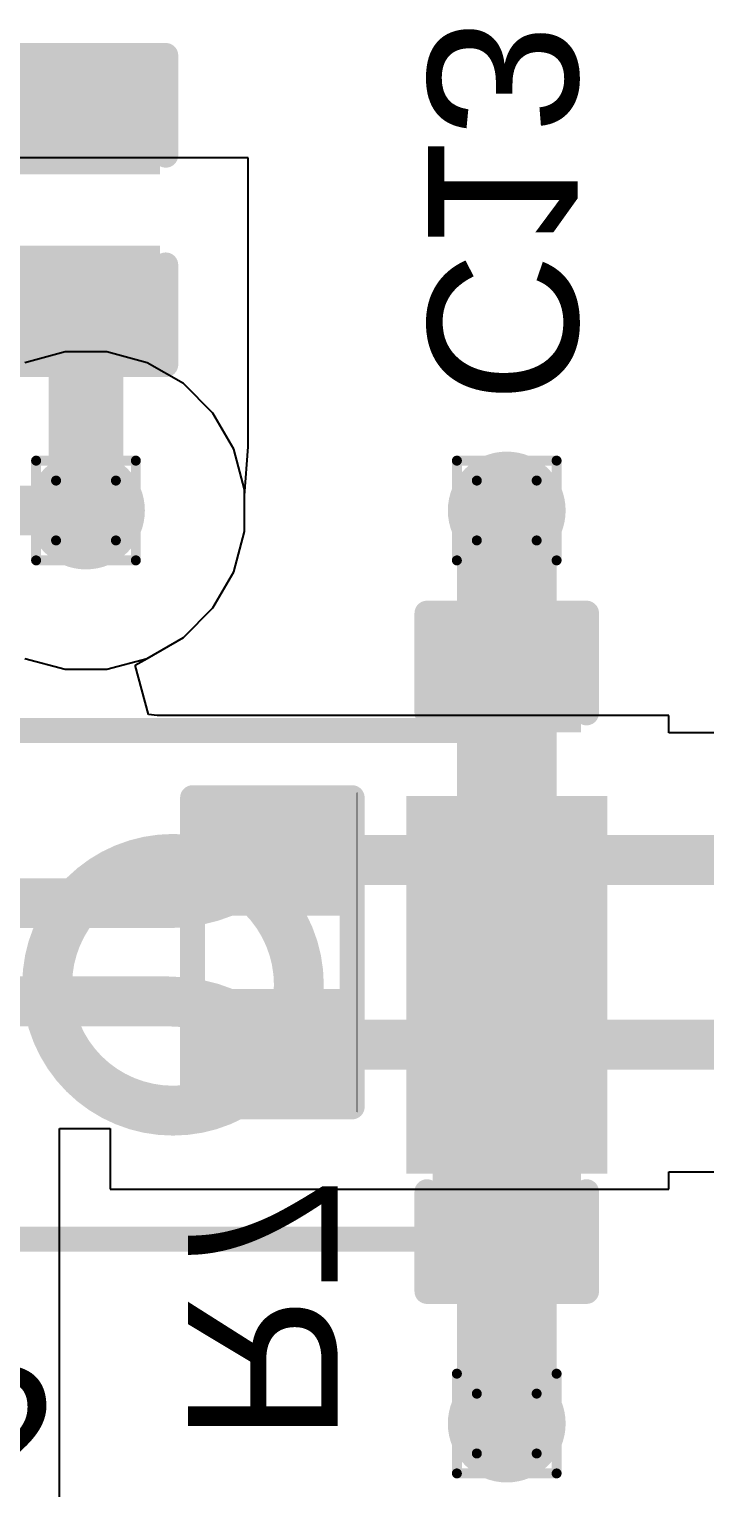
# Model space of a CAD drawing. Header units: inches. Extents: x 0 to 386, y 0 to 148.
# Drawn here: x 125.7 to 129.14, y 57.53 to 64.96 of the extents above; entities that cross this region are included whole.
import ezdxf

# ---------------------------------------------------------------- set-up
doc = ezdxf.new("R2010")
doc.units = ezdxf.units.IN
for name, color, linetype in [('Bottom Layer', 5, 'Continuous'), ('Bottom Overlay', 54, 'Continuous'), ('Bottom Paste', 16, 'Continuous'), ('Bottom Solder', 6, 'Continuous'), ('Drill Drawing', 1, 'Continuous'), ('Top Layer', 1, 'Continuous'), ('Top Overlay', 2, 'Continuous'), ('Top Paste', 8, 'Continuous'), ('Top Solder', 216, 'Continuous'), ('Via Holes', 16, 'Continuous')]:
    doc.layers.add(name, color=color, linetype=linetype)
doc.styles.add('Arial', font='', dxfattribs={"height": 0.2})
doc.styles.get('Arial').set_extended_font_data('Arial')

# ---------------------------------------------------------------- blocks, each defined once
blk = doc.blocks.new('B3U_1000P_41')
at = {"layer": 'Top Layer'}
for points in [[(-2.11, 0.86), (-1.29, 0.86), (-1.29, -0.86), (-2.11, -0.86)], [(1.29, 0.86), (2.11, 0.86), (2.11, -0.86), (1.29, -0.86)]]:
    blk.add_hatch(color=1, dxfattribs=at).paths.add_polyline_path(points)
at = {"layer": 'Top Paste'}
for points in [[(-2.11, 0.86), (-1.29, 0.86), (-1.29, -0.86), (-2.11, -0.86)], [(1.29, 0.86), (2.11, 0.86), (2.11, -0.86), (1.29, -0.86)]]:
    blk.add_hatch(color=8, dxfattribs=at).paths.add_polyline_path(points)
at = {"layer": 'Top Solder'}
for points in [[(-2.2116, 0.9616), (-1.1884, 0.9616), (-1.1884, -0.9616), (-2.2116, -0.9616)], [(1.1884, 0.9616), (2.2116, 0.9616), (2.2116, -0.9616), (1.1884, -0.9616)]]:
    blk.add_hatch(color=216, dxfattribs=at).paths.add_polyline_path(points)
at = {"layer": 'Top Overlay'}
for points in [[(-1.5748, 1.016, 0.127, 0.127, 0), (-1.5748, 1.2954, 0.127, 0.127, 0)], [(-1.5748, 1.2954, 0.127, 0.127, 0), (1.5748, 1.2954, 0.127, 0.127, 0)], [(1.5748, 1.016, 0.127, 0.127, 0), (1.5748, 1.2954, 0.127, 0.127, 0)], [(-1.5748, -1.2954, 0.127, 0.127, 0), (-1.5748, -1.016, 0.127, 0.127, 0)], [(1.5748, -1.016, 0.127, 0.127, 0), (1.5748, -1.2954, 0.127, 0.127, 0)], [(-1.5748, -1.2954, 0.127, 0.127, 0), (1.5748, -1.2954, 0.127, 0.127, 0)]]:
    blk.add_lwpolyline(points, format="xyseb", dxfattribs=at)
for points in [[(-1.6065, 1.2954, 0.0635, 0.0635, 1), (-1.5431, 1.2954, 0.0635, 0.0635, 1)], [(-1.6065, 1.2954, 0.0635, 0.0635, 1), (-1.5431, 1.2954, 0.0635, 0.0635, 1)], [(1.5431, 1.2954, 0.0635, 0.0635, 1), (1.6066, 1.2954, 0.0635, 0.0635, 1)], [(1.5431, 1.2954, 0.0635, 0.0635, 1), (1.6066, 1.2954, 0.0635, 0.0635, 1)], [(-1.6065, 1.016, 0.0635, 0.0635, 1), (-1.5431, 1.016, 0.0635, 0.0635, 1)], [(1.5431, 1.016, 0.0635, 0.0635, 1), (1.6066, 1.016, 0.0635, 0.0635, 1)], [(0.6411, 0, 0.254, 0.254, 1), (-0.6411, 0, 0.254, 0.254, 1)], [(-0.7046, 0, 0.127, 0.127, 1), (-0.5776, 0, 0.127, 0.127, 1)], [(0.5776, 0, 0.127, 0.127, 1), (0.7046, 0, 0.127, 0.127, 1)], [(-1.6065, -1.016, 0.0635, 0.0635, 1), (-1.5431, -1.016, 0.0635, 0.0635, 1)], [(1.5431, -1.016, 0.0635, 0.0635, 1), (1.6066, -1.016, 0.0635, 0.0635, 1)], [(-1.6065, -1.2954, 0.0635, 0.0635, 1), (-1.5431, -1.2954, 0.0635, 0.0635, 1)], [(-1.6065, -1.2954, 0.0635, 0.0635, 1), (-1.5431, -1.2954, 0.0635, 0.0635, 1)], [(1.5431, -1.2954, 0.0635, 0.0635, 1), (1.6066, -1.2954, 0.0635, 0.0635, 1)], [(1.5431, -1.2954, 0.0635, 0.0635, 1), (1.6066, -1.2954, 0.0635, 0.0635, 1)]]:
    blk.add_lwpolyline(points, format="xyseb", close=True, dxfattribs=at)
blk = doc.blocks.new('R___0402_B_66')
at = {"layer": 'Bottom Layer'}
for points in [[(-0.2413, 0.3175), (-0.2413, -0.3175), (-0.6985, -0.3175), (-0.6985, 0.3175)], [(0.6985, 0.3175), (0.6985, -0.3175), (0.2413, -0.3175), (0.2413, 0.3175)]]:
    blk.add_hatch(color=5, dxfattribs=at).paths.add_polyline_path(points)
at = {"layer": 'Bottom Paste'}
for points in [[(-0.2413, 0.3175), (-0.2413, -0.3175), (-0.6985, -0.3175), (-0.6985, 0.3175)], [(0.6985, 0.3175), (0.6985, -0.3175), (0.2413, -0.3175), (0.2413, 0.3175)]]:
    blk.add_hatch(color=16, dxfattribs=at).paths.add_polyline_path(points)
at = {"layer": 'Bottom Solder'}
for points in [[(-0.1863, 0.3725), (-0.1863, -0.3725), (-0.7535, -0.3725), (-0.7535, 0.3725)], [(0.7535, 0.3725), (0.7535, -0.3725), (0.1863, -0.3725), (0.1863, 0.3725)]]:
    blk.add_hatch(color=6, dxfattribs=at).paths.add_polyline_path(points)
at = {"layer": 'Bottom Overlay'}
for points in [[(0.7874, 0.4064, 0.127, 0.127, 0), (-0.7874, 0.4064, 0.127, 0.127, 0)], [(-0.7874, -0.4064, 0.127, 0.127, 0), (-0.7874, 0.4064, 0.127, 0.127, 0)], [(0.7874, -0.4064, 0.127, 0.127, 0), (0.7874, 0.4064, 0.127, 0.127, 0)], [(0.8128, 0.4318, 0.00323, 0.00323, 0), (-0.8128, 0.4318, 0.00323, 0.00323, 0)], [(0.7874, -0.4064, 0.127, 0.127, 0), (-0.7874, -0.4064, 0.127, 0.127, 0)]]:
    blk.add_lwpolyline(points, format="xyseb", dxfattribs=at)
for points in [[(-0.8191, 0.4064, 0.0635, 0.0635, 1), (-0.7556, 0.4064, 0.0635, 0.0635, 1)], [(-0.8191, 0.4064, 0.0635, 0.0635, 1), (-0.7556, 0.4064, 0.0635, 0.0635, 1)], [(0.7556, 0.4064, 0.0635, 0.0635, 1), (0.8191, 0.4064, 0.0635, 0.0635, 1)], [(0.7556, 0.4064, 0.0635, 0.0635, 1), (0.8191, 0.4064, 0.0635, 0.0635, 1)], [(-0.8136, 0.4318, 0.00161, 0.00161, 1), (-0.812, 0.4318, 0.00161, 0.00161, 1)], [(0.812, 0.4318, 0.00161, 0.00161, 1), (0.8136, 0.4318, 0.00161, 0.00161, 1)], [(-0.8191, -0.4064, 0.0635, 0.0635, 1), (-0.7556, -0.4064, 0.0635, 0.0635, 1)], [(-0.8191, -0.4064, 0.0635, 0.0635, 1), (-0.7556, -0.4064, 0.0635, 0.0635, 1)], [(0.7556, -0.4064, 0.0635, 0.0635, 1), (0.8191, -0.4064, 0.0635, 0.0635, 1)], [(0.7556, -0.4064, 0.0635, 0.0635, 1), (0.8191, -0.4064, 0.0635, 0.0635, 1)]]:
    blk.add_lwpolyline(points, format="xyseb", close=True, dxfattribs=at)
blk = doc.blocks.new('C___0402_B_111')
at = {"layer": 'Bottom Layer'}
for points in [[(-0.2413, 0.3175), (-0.2413, -0.3175), (-0.6985, -0.3175), (-0.6985, 0.3175)], [(0.6985, 0.3175), (0.6985, -0.3175), (0.2413, -0.3175), (0.2413, 0.3175)]]:
    blk.add_hatch(color=5, dxfattribs=at).paths.add_polyline_path(points)
at = {"layer": 'Bottom Paste'}
for points in [[(-0.2413, 0.3175), (-0.2413, -0.3175), (-0.6985, -0.3175), (-0.6985, 0.3175)], [(0.6985, 0.3175), (0.6985, -0.3175), (0.2413, -0.3175), (0.2413, 0.3175)]]:
    blk.add_hatch(color=16, dxfattribs=at).paths.add_polyline_path(points)
at = {"layer": 'Bottom Solder'}
for points in [[(-0.1813, 0.3775), (-0.1813, -0.3775), (-0.7585, -0.3775), (-0.7585, 0.3775)], [(0.7585, 0.3775), (0.7585, -0.3775), (0.1813, -0.3775), (0.1813, 0.3775)]]:
    blk.add_hatch(color=6, dxfattribs=at).paths.add_polyline_path(points)
at = {"layer": 'Bottom Overlay'}
for points in [[(-0.7874, 0.4064, 0.127, 0.127, 0), (-0.7874, -0.4064, 0.127, 0.127, 0)], [(-0.7874, 0.4064, 0.127, 0.127, 0), (-0.2794, 0.4064, 0.127, 0.127, 0)], [(0.2794, 0.4064, 0.127, 0.127, 0), (0.7874, 0.4064, 0.127, 0.127, 0)], [(0.7874, 0.4064, 0.127, 0.127, 0), (0.7874, -0.4064, 0.127, 0.127, 0)], [(-0.7874, -0.4064, 0.127, 0.127, 0), (-0.2794, -0.4064, 0.127, 0.127, 0)], [(0.2794, -0.4064, 0.127, 0.127, 0), (0.7874, -0.4064, 0.127, 0.127, 0)]]:
    blk.add_lwpolyline(points, format="xyseb", dxfattribs=at)
for points in [[(-0.8191, 0.4064, 0.0635, 0.0635, 1), (-0.7556, 0.4064, 0.0635, 0.0635, 1)], [(-0.8191, 0.4064, 0.0635, 0.0635, 1), (-0.7556, 0.4064, 0.0635, 0.0635, 1)], [(-0.3111, 0.4064, 0.0635, 0.0635, 1), (-0.2477, 0.4064, 0.0635, 0.0635, 1)], [(0.2477, 0.4064, 0.0635, 0.0635, 1), (0.3111, 0.4064, 0.0635, 0.0635, 1)], [(0.7556, 0.4064, 0.0635, 0.0635, 1), (0.8191, 0.4064, 0.0635, 0.0635, 1)], [(0.7556, 0.4064, 0.0635, 0.0635, 1), (0.8191, 0.4064, 0.0635, 0.0635, 1)], [(-0.8191, -0.4064, 0.0635, 0.0635, 1), (-0.7556, -0.4064, 0.0635, 0.0635, 1)], [(-0.8191, -0.4064, 0.0635, 0.0635, 1), (-0.7556, -0.4064, 0.0635, 0.0635, 1)], [(-0.3111, -0.4064, 0.0635, 0.0635, 1), (-0.2477, -0.4064, 0.0635, 0.0635, 1)], [(0.2477, -0.4064, 0.0635, 0.0635, 1), (0.3111, -0.4064, 0.0635, 0.0635, 1)], [(0.7556, -0.4064, 0.0635, 0.0635, 1), (0.8191, -0.4064, 0.0635, 0.0635, 1)], [(0.7556, -0.4064, 0.0635, 0.0635, 1), (0.8191, -0.4064, 0.0635, 0.0635, 1)]]:
    blk.add_lwpolyline(points, format="xyseb", close=True, dxfattribs=at)
blk = doc.blocks.new('C___0402_B_113')
at = {"layer": 'Bottom Layer'}
for points in [[(-0.2413, 0.3175), (-0.2413, -0.3175), (-0.6985, -0.3175), (-0.6985, 0.3175)], [(0.6985, 0.3175), (0.6985, -0.3175), (0.2413, -0.3175), (0.2413, 0.3175)]]:
    blk.add_hatch(color=5, dxfattribs=at).paths.add_polyline_path(points)
at = {"layer": 'Bottom Paste'}
for points in [[(-0.2413, 0.3175), (-0.2413, -0.3175), (-0.6985, -0.3175), (-0.6985, 0.3175)], [(0.6985, 0.3175), (0.6985, -0.3175), (0.2413, -0.3175), (0.2413, 0.3175)]]:
    blk.add_hatch(color=16, dxfattribs=at).paths.add_polyline_path(points)
at = {"layer": 'Bottom Solder'}
for points in [[(-0.1813, 0.3775), (-0.1813, -0.3775), (-0.7585, -0.3775), (-0.7585, 0.3775)], [(0.7585, 0.3775), (0.7585, -0.3775), (0.1813, -0.3775), (0.1813, 0.3775)]]:
    blk.add_hatch(color=6, dxfattribs=at).paths.add_polyline_path(points)
at = {"layer": 'Bottom Overlay'}
for points in [[(-0.7874, -0.4064, 0.127, 0.127, 0), (-0.7874, 0.4064, 0.127, 0.127, 0)], [(-0.2794, 0.4064, 0.127, 0.127, 0), (-0.7874, 0.4064, 0.127, 0.127, 0)], [(0.7874, 0.4064, 0.127, 0.127, 0), (0.2794, 0.4064, 0.127, 0.127, 0)], [(0.7874, -0.4064, 0.127, 0.127, 0), (0.7874, 0.4064, 0.127, 0.127, 0)], [(-0.2794, -0.4064, 0.127, 0.127, 0), (-0.7874, -0.4064, 0.127, 0.127, 0)], [(0.7874, -0.4064, 0.127, 0.127, 0), (0.2794, -0.4064, 0.127, 0.127, 0)]]:
    blk.add_lwpolyline(points, format="xyseb", dxfattribs=at)
for points in [[(-0.8191, 0.4064, 0.0635, 0.0635, 1), (-0.7556, 0.4064, 0.0635, 0.0635, 1)], [(-0.8191, 0.4064, 0.0635, 0.0635, 1), (-0.7556, 0.4064, 0.0635, 0.0635, 1)], [(-0.3111, 0.4064, 0.0635, 0.0635, 1), (-0.2477, 0.4064, 0.0635, 0.0635, 1)], [(0.2477, 0.4064, 0.0635, 0.0635, 1), (0.3111, 0.4064, 0.0635, 0.0635, 1)], [(0.7556, 0.4064, 0.0635, 0.0635, 1), (0.8191, 0.4064, 0.0635, 0.0635, 1)], [(0.7556, 0.4064, 0.0635, 0.0635, 1), (0.8191, 0.4064, 0.0635, 0.0635, 1)], [(-0.8191, -0.4064, 0.0635, 0.0635, 1), (-0.7556, -0.4064, 0.0635, 0.0635, 1)], [(-0.8191, -0.4064, 0.0635, 0.0635, 1), (-0.7556, -0.4064, 0.0635, 0.0635, 1)], [(-0.3111, -0.4064, 0.0635, 0.0635, 1), (-0.2477, -0.4064, 0.0635, 0.0635, 1)], [(0.2477, -0.4064, 0.0635, 0.0635, 1), (0.3111, -0.4064, 0.0635, 0.0635, 1)], [(0.7556, -0.4064, 0.0635, 0.0635, 1), (0.8191, -0.4064, 0.0635, 0.0635, 1)], [(0.7556, -0.4064, 0.0635, 0.0635, 1), (0.8191, -0.4064, 0.0635, 0.0635, 1)]]:
    blk.add_lwpolyline(points, format="xyseb", close=True, dxfattribs=at)
blk = doc.blocks.new('____0402_114')
at = {"layer": 'Top Layer'}
for points in [[(-0.6985, -0.3175), (-0.6985, 0.3175), (-0.2413, 0.3175), (-0.2413, -0.3175)], [(0.2413, -0.3175), (0.2413, 0.3175), (0.6985, 0.3175), (0.6985, -0.3175)]]:
    blk.add_hatch(color=1, dxfattribs=at).paths.add_polyline_path(points)
at = {"layer": 'Top Paste'}
for points in [[(-0.6985, -0.3175), (-0.6985, 0.3175), (-0.2413, 0.3175), (-0.2413, -0.3175)], [(0.2413, -0.3175), (0.2413, 0.3175), (0.6985, 0.3175), (0.6985, -0.3175)]]:
    blk.add_hatch(color=8, dxfattribs=at).paths.add_polyline_path(points)
at = {"layer": 'Top Solder'}
for points in [[(-0.7585, -0.3775), (-0.7585, 0.3775), (-0.1813, 0.3775), (-0.1813, -0.3775)], [(0.1813, -0.3775), (0.1813, 0.3775), (0.7585, 0.3775), (0.7585, -0.3775)]]:
    blk.add_hatch(color=216, dxfattribs=at).paths.add_polyline_path(points)
at = {"layer": 'Top Overlay'}
for points in [[(-0.7874, 0.4064, 0.127, 0.127, 0), (-0.2794, 0.4064, 0.127, 0.127, 0)], [(-0.7874, 0.4064, 0.127, 0.127, 0), (-0.7874, -0.4064, 0.127, 0.127, 0)], [(0.2794, 0.4064, 0.127, 0.127, 0), (0.7874, 0.4064, 0.127, 0.127, 0)], [(0.7874, 0.4064, 0.127, 0.127, 0), (0.7874, -0.4064, 0.127, 0.127, 0)], [(-0.7874, -0.4064, 0.127, 0.127, 0), (-0.2794, -0.4064, 0.127, 0.127, 0)], [(0.7874, -0.4064, 0.127, 0.127, 0), (0.2794, -0.4064, 0.127, 0.127, 0)]]:
    blk.add_lwpolyline(points, format="xyseb", dxfattribs=at)
for points in [[(-0.8191, 0.4064, 0.0635, 0.0635, 1), (-0.7556, 0.4064, 0.0635, 0.0635, 1)], [(-0.8191, 0.4064, 0.0635, 0.0635, 1), (-0.7556, 0.4064, 0.0635, 0.0635, 1)], [(-0.3111, 0.4064, 0.0635, 0.0635, 1), (-0.2477, 0.4064, 0.0635, 0.0635, 1)], [(0.2477, 0.4064, 0.0635, 0.0635, 1), (0.3112, 0.4064, 0.0635, 0.0635, 1)], [(0.7556, 0.4064, 0.0635, 0.0635, 1), (0.8191, 0.4064, 0.0635, 0.0635, 1)], [(0.7556, 0.4064, 0.0635, 0.0635, 1), (0.8191, 0.4064, 0.0635, 0.0635, 1)], [(-0.8191, -0.4064, 0.0635, 0.0635, 1), (-0.7556, -0.4064, 0.0635, 0.0635, 1)], [(-0.8191, -0.4064, 0.0635, 0.0635, 1), (-0.7556, -0.4064, 0.0635, 0.0635, 1)], [(-0.3111, -0.4064, 0.0635, 0.0635, 1), (-0.2477, -0.4064, 0.0635, 0.0635, 1)], [(0.2477, -0.4064, 0.0635, 0.0635, 1), (0.3112, -0.4064, 0.0635, 0.0635, 1)], [(0.7556, -0.4064, 0.0635, 0.0635, 1), (0.8191, -0.4064, 0.0635, 0.0635, 1)], [(0.7556, -0.4064, 0.0635, 0.0635, 1), (0.8191, -0.4064, 0.0635, 0.0635, 1)]]:
    blk.add_lwpolyline(points, format="xyseb", close=True, dxfattribs=at)

msp = doc.modelspace()

# ---------------------------------------------------------------- hatches: boundary and pattern name
at = {"layer": 'Bottom Layer'}
h = msp.add_hatch(color=5, dxfattribs=at)
edge = h.paths.add_edge_path()
edge.add_arc((125.9923, 62.512), 0.3, 0, 360)
h = msp.add_hatch(color=5, dxfattribs=at)
edge = h.paths.add_edge_path()
edge.add_arc((128.1356, 62.512), 0.3, 0, 360)
h = msp.add_hatch(color=5, dxfattribs=at)
edge = h.paths.add_edge_path()
edge.add_arc((128.1356, 57.862), 0.3, 0, 360)
at = {"layer": 'Top Layer'}
h = msp.add_hatch(color=1, dxfattribs=at)
edge = h.paths.add_edge_path()
edge.add_arc((125.9923, 62.512), 0.3, 0, 360)
h = msp.add_hatch(color=1, dxfattribs=at)
edge = h.paths.add_edge_path()
edge.add_arc((128.1356, 62.512), 0.3, 0, 360)
h = msp.add_hatch(color=1, dxfattribs=at)
edge = h.paths.add_edge_path()
edge.add_arc((128.1356, 57.862), 0.3, 0, 360)
at = {"layer": 'Via Holes'}
h = msp.add_hatch(color=7, dxfattribs=at)
edge = h.paths.add_edge_path()
edge.add_arc((125.9923, 62.512), 0.15, 0, 360)
h = msp.add_hatch(color=7, dxfattribs=at)
edge = h.paths.add_edge_path()
edge.add_arc((128.1356, 62.512), 0.15, 0, 360)
h = msp.add_hatch(color=7, dxfattribs=at)
edge = h.paths.add_edge_path()
edge.add_arc((128.1356, 57.862), 0.15, 0, 360)

# ---------------------------------------------------------------- linework, layer by layer
at = {"layer": 'Bottom Layer'}
for p, q in [((125.886, 63.32), (125.6805, 63.2649)), ((126.0987, 63.32), (125.886, 63.32)), ((126.3042, 63.2649), (126.0987, 63.32)), ((126.4885, 63.1586), (126.3042, 63.2649)), ((126.6389, 63.0081), (126.4885, 63.1586)), ((126.7453, 62.8239), (126.6389, 63.0081)), ((126.8003, 62.6184), (126.7453, 62.8239)), ((126.8003, 62.4056), (126.8003, 62.6184)), ((126.7453, 62.2001), (126.8003, 62.4056)), ((126.6389, 62.0159), (126.7453, 62.2001)), ((126.4885, 61.8654), (126.6389, 62.0159)), ((126.3129, 61.7641), (126.4885, 61.8654)), ((126.2435, 61.7235), (126.3042, 61.7591)), ((126.3042, 61.7591), (126.3129, 61.7641)), ((126.3102, 61.4727), (126.2435, 61.7235)), ((126.3551, 61.4685), (126.3102, 61.4727)), ((126.3689, 61.4685), (126.3551, 61.4685)), ((128.9611, 61.4685), (126.3689, 61.4685)), ((128.9611, 61.3793), (128.9611, 61.4685)), ((131.3526, 61.3793), (128.9611, 61.3793)), ((125.858, 58.354), (125.858, 59.3646)), ((125.858, 59.3646), (126.1163, 59.3646)), ((126.1163, 59.3646), (126.1163, 59.0555)), ((128.9611, 59.0555), (128.9611, 59.1447)), ((128.9611, 59.1447), (130.2847, 59.1447)), ((126.1163, 59.0555), (128.9611, 59.0555)), ((125.858, 57.354), (125.858, 58.354))]:
    msp.add_line(p, q, dxfattribs=at)
for points in [[(124.75, 62.512, 0.254, 0.254, 0), (125.9923, 62.512, 0.254, 0.254, 0)], [(128.1356, 61.6717, 0.254, 0.254, 0), (128.1356, 62.512, 0.254, 0.254, 0)], [(126.9418, 60.7319, 0.254, 0.254, -0.198912), (126.4109, 60.512, 0.254, 0.254, 0)], [(126.9418, 60.7319, 0.254, 0.254, 0), (128.1356, 60.7319, 0.254, 0.254, 0)], [(128.1356, 60.7319, 0.254, 0.254, 0), (131.5444, 60.7319, 0.254, 0.254, 0)], [(124.75, 60.512, 0.254, 0.254, 0), (126.4109, 60.512, 0.254, 0.254, 0)], [(124.75, 60.012, 0.254, 0.254, 0), (126.4109, 60.012, 0.254, 0.254, 0)], [(126.4109, 60.012, 0.254, 0.254, -0.198912), (126.9418, 59.7921, 0.254, 0.254, 0)], [(126.9418, 59.7921, 0.254, 0.254, 0), (128.1356, 59.7921, 0.254, 0.254, 0)], [(128.1356, 59.7921, 0.254, 0.254, 0), (131.5062, 59.7921, 0.254, 0.254, 0)], [(128.1356, 57.862, 0.254, 0.254, 0), (128.1356, 58.8523, 0.254, 0.254, 0)]]:
    msp.add_lwpolyline(points, format="xyseb", dxfattribs=at)
for points in [[(125.9288, 62.512, 0.127, 0.127, 1), (126.0558, 62.512, 0.127, 0.127, 1)], [(128.0721, 62.512, 0.127, 0.127, 1), (128.1991, 62.512, 0.127, 0.127, 1)], [(128.0721, 61.6717, 0.127, 0.127, 1), (128.1991, 61.6717, 0.127, 0.127, 1)], [(126.8783, 60.7319, 0.127, 0.127, 1), (127.0053, 60.7319, 0.127, 0.127, 1)], [(126.8783, 60.7319, 0.127, 0.127, 1), (127.0053, 60.7319, 0.127, 0.127, 1)], [(128.0721, 60.7319, 0.127, 0.127, 1), (128.1991, 60.7319, 0.127, 0.127, 1)], [(128.0721, 60.7319, 0.127, 0.127, 1), (128.1991, 60.7319, 0.127, 0.127, 1)], [(126.3474, 60.512, 0.127, 0.127, 1), (126.4744, 60.512, 0.127, 0.127, 1)], [(126.3474, 60.512, 0.127, 0.127, 1), (126.4744, 60.512, 0.127, 0.127, 1)], [(126.3474, 60.012, 0.127, 0.127, 1), (126.4744, 60.012, 0.127, 0.127, 1)], [(126.3474, 60.012, 0.127, 0.127, 1), (126.4744, 60.012, 0.127, 0.127, 1)], [(126.8783, 59.7921, 0.127, 0.127, 1), (127.0053, 59.7921, 0.127, 0.127, 1)], [(126.8783, 59.7921, 0.127, 0.127, 1), (127.0053, 59.7921, 0.127, 0.127, 1)], [(128.0721, 59.7921, 0.127, 0.127, 1), (128.1991, 59.7921, 0.127, 0.127, 1)], [(128.0721, 59.7921, 0.127, 0.127, 1), (128.1991, 59.7921, 0.127, 0.127, 1)], [(128.0721, 58.8523, 0.127, 0.127, 1), (128.1991, 58.8523, 0.127, 0.127, 1)], [(128.0721, 57.862, 0.127, 0.127, 1), (128.1991, 57.862, 0.127, 0.127, 1)]]:
    msp.add_lwpolyline(points, format="xyseb", close=True, dxfattribs=at)
at = {"layer": 'Drill Drawing'}
for points in [[(125.7383, 62.766, 0.0508, 0.0508, 0), (126.2463, 62.766, 0.0508, 0.0508, 0)], [(125.7383, 62.258, 0.0508, 0.0508, 0), (125.7383, 62.766, 0.0508, 0.0508, 0)], [(126.2463, 62.258, 0.0508, 0.0508, 0), (126.2463, 62.766, 0.0508, 0.0508, 0)], [(127.8816, 62.766, 0.0508, 0.0508, 0), (128.3896, 62.766, 0.0508, 0.0508, 0)], [(127.8816, 62.258, 0.0508, 0.0508, 0), (127.8816, 62.766, 0.0508, 0.0508, 0)], [(128.3896, 62.258, 0.0508, 0.0508, 0), (128.3896, 62.766, 0.0508, 0.0508, 0)], [(125.8399, 62.6644, 0.0508, 0.0508, 0), (126.1447, 62.6644, 0.0508, 0.0508, 0)], [(125.8399, 62.3596, 0.0508, 0.0508, 0), (125.8399, 62.6644, 0.0508, 0.0508, 0)], [(126.1447, 62.3596, 0.0508, 0.0508, 0), (126.1447, 62.6644, 0.0508, 0.0508, 0)], [(127.9832, 62.6644, 0.0508, 0.0508, 0), (128.288, 62.6644, 0.0508, 0.0508, 0)], [(127.9832, 62.3596, 0.0508, 0.0508, 0), (127.9832, 62.6644, 0.0508, 0.0508, 0)], [(128.288, 62.3596, 0.0508, 0.0508, 0), (128.288, 62.6644, 0.0508, 0.0508, 0)], [(125.8399, 62.3596, 0.0508, 0.0508, 0), (126.1447, 62.3596, 0.0508, 0.0508, 0)], [(127.9832, 62.3596, 0.0508, 0.0508, 0), (128.288, 62.3596, 0.0508, 0.0508, 0)], [(125.7383, 62.258, 0.0508, 0.0508, 0), (126.2463, 62.258, 0.0508, 0.0508, 0)], [(127.8816, 62.258, 0.0508, 0.0508, 0), (128.3896, 62.258, 0.0508, 0.0508, 0)], [(127.8816, 58.116, 0.0508, 0.0508, 0), (128.3896, 58.116, 0.0508, 0.0508, 0)], [(127.8816, 57.608, 0.0508, 0.0508, 0), (127.8816, 58.116, 0.0508, 0.0508, 0)], [(128.3896, 57.608, 0.0508, 0.0508, 0), (128.3896, 58.116, 0.0508, 0.0508, 0)], [(127.9832, 58.0144, 0.0508, 0.0508, 0), (128.288, 58.0144, 0.0508, 0.0508, 0)], [(127.9832, 57.7096, 0.0508, 0.0508, 0), (127.9832, 58.0144, 0.0508, 0.0508, 0)], [(128.288, 57.7096, 0.0508, 0.0508, 0), (128.288, 58.0144, 0.0508, 0.0508, 0)], [(127.9832, 57.7096, 0.0508, 0.0508, 0), (128.288, 57.7096, 0.0508, 0.0508, 0)], [(127.8816, 57.608, 0.0508, 0.0508, 0), (128.3896, 57.608, 0.0508, 0.0508, 0)]]:
    msp.add_lwpolyline(points, format="xyseb", dxfattribs=at)
for points in [[(125.7256, 62.766, 0.0254, 0.0254, 1), (125.751, 62.766, 0.0254, 0.0254, 1)], [(125.7256, 62.766, 0.0254, 0.0254, 1), (125.751, 62.766, 0.0254, 0.0254, 1)], [(126.2336, 62.766, 0.0254, 0.0254, 1), (126.259, 62.766, 0.0254, 0.0254, 1)], [(126.2336, 62.766, 0.0254, 0.0254, 1), (126.259, 62.766, 0.0254, 0.0254, 1)], [(127.8689, 62.766, 0.0254, 0.0254, 1), (127.8943, 62.766, 0.0254, 0.0254, 1)], [(127.8689, 62.766, 0.0254, 0.0254, 1), (127.8943, 62.766, 0.0254, 0.0254, 1)], [(128.3769, 62.766, 0.0254, 0.0254, 1), (128.4023, 62.766, 0.0254, 0.0254, 1)], [(128.3769, 62.766, 0.0254, 0.0254, 1), (128.4023, 62.766, 0.0254, 0.0254, 1)], [(125.8272, 62.6644, 0.0254, 0.0254, 1), (125.8526, 62.6644, 0.0254, 0.0254, 1)], [(125.8272, 62.6644, 0.0254, 0.0254, 1), (125.8526, 62.6644, 0.0254, 0.0254, 1)], [(126.132, 62.6644, 0.0254, 0.0254, 1), (126.1574, 62.6644, 0.0254, 0.0254, 1)], [(126.132, 62.6644, 0.0254, 0.0254, 1), (126.1574, 62.6644, 0.0254, 0.0254, 1)], [(127.9705, 62.6644, 0.0254, 0.0254, 1), (127.9959, 62.6644, 0.0254, 0.0254, 1)], [(127.9705, 62.6644, 0.0254, 0.0254, 1), (127.9959, 62.6644, 0.0254, 0.0254, 1)], [(128.2753, 62.6644, 0.0254, 0.0254, 1), (128.3007, 62.6644, 0.0254, 0.0254, 1)], [(128.2753, 62.6644, 0.0254, 0.0254, 1), (128.3007, 62.6644, 0.0254, 0.0254, 1)], [(125.8272, 62.3596, 0.0254, 0.0254, 1), (125.8526, 62.3596, 0.0254, 0.0254, 1)], [(125.8272, 62.3596, 0.0254, 0.0254, 1), (125.8526, 62.3596, 0.0254, 0.0254, 1)], [(126.132, 62.3596, 0.0254, 0.0254, 1), (126.1574, 62.3596, 0.0254, 0.0254, 1)], [(126.132, 62.3596, 0.0254, 0.0254, 1), (126.1574, 62.3596, 0.0254, 0.0254, 1)], [(127.9705, 62.3596, 0.0254, 0.0254, 1), (127.9959, 62.3596, 0.0254, 0.0254, 1)], [(127.9705, 62.3596, 0.0254, 0.0254, 1), (127.9959, 62.3596, 0.0254, 0.0254, 1)], [(128.2753, 62.3596, 0.0254, 0.0254, 1), (128.3007, 62.3596, 0.0254, 0.0254, 1)], [(128.2753, 62.3596, 0.0254, 0.0254, 1), (128.3007, 62.3596, 0.0254, 0.0254, 1)], [(125.7256, 62.258, 0.0254, 0.0254, 1), (125.751, 62.258, 0.0254, 0.0254, 1)], [(125.7256, 62.258, 0.0254, 0.0254, 1), (125.751, 62.258, 0.0254, 0.0254, 1)], [(126.2336, 62.258, 0.0254, 0.0254, 1), (126.259, 62.258, 0.0254, 0.0254, 1)], [(126.2336, 62.258, 0.0254, 0.0254, 1), (126.259, 62.258, 0.0254, 0.0254, 1)], [(127.8689, 62.258, 0.0254, 0.0254, 1), (127.8943, 62.258, 0.0254, 0.0254, 1)], [(127.8689, 62.258, 0.0254, 0.0254, 1), (127.8943, 62.258, 0.0254, 0.0254, 1)], [(128.3769, 62.258, 0.0254, 0.0254, 1), (128.4023, 62.258, 0.0254, 0.0254, 1)], [(128.3769, 62.258, 0.0254, 0.0254, 1), (128.4023, 62.258, 0.0254, 0.0254, 1)], [(127.8689, 58.116, 0.0254, 0.0254, 1), (127.8943, 58.116, 0.0254, 0.0254, 1)], [(127.8689, 58.116, 0.0254, 0.0254, 1), (127.8943, 58.116, 0.0254, 0.0254, 1)], [(128.3769, 58.116, 0.0254, 0.0254, 1), (128.4023, 58.116, 0.0254, 0.0254, 1)], [(128.3769, 58.116, 0.0254, 0.0254, 1), (128.4023, 58.116, 0.0254, 0.0254, 1)], [(127.9705, 58.0144, 0.0254, 0.0254, 1), (127.9959, 58.0144, 0.0254, 0.0254, 1)], [(127.9705, 58.0144, 0.0254, 0.0254, 1), (127.9959, 58.0144, 0.0254, 0.0254, 1)], [(128.2753, 58.0144, 0.0254, 0.0254, 1), (128.3007, 58.0144, 0.0254, 0.0254, 1)], [(128.2753, 58.0144, 0.0254, 0.0254, 1), (128.3007, 58.0144, 0.0254, 0.0254, 1)], [(127.9705, 57.7096, 0.0254, 0.0254, 1), (127.9959, 57.7096, 0.0254, 0.0254, 1)], [(127.9705, 57.7096, 0.0254, 0.0254, 1), (127.9959, 57.7096, 0.0254, 0.0254, 1)], [(128.2753, 57.7096, 0.0254, 0.0254, 1), (128.3007, 57.7096, 0.0254, 0.0254, 1)], [(128.2753, 57.7096, 0.0254, 0.0254, 1), (128.3007, 57.7096, 0.0254, 0.0254, 1)], [(127.8689, 57.608, 0.0254, 0.0254, 1), (127.8943, 57.608, 0.0254, 0.0254, 1)], [(127.8689, 57.608, 0.0254, 0.0254, 1), (127.8943, 57.608, 0.0254, 0.0254, 1)], [(128.3769, 57.608, 0.0254, 0.0254, 1), (128.4023, 57.608, 0.0254, 0.0254, 1)], [(128.3769, 57.608, 0.0254, 0.0254, 1), (128.4023, 57.608, 0.0254, 0.0254, 1)]]:
    msp.add_lwpolyline(points, format="xyseb", close=True, dxfattribs=at)
at = {"layer": 'Top Layer'}
for p, q in [((126.8178, 64.3088), (125.1668, 64.3088)), ((126.8178, 62.8356), (126.8178, 64.3088)), ((126.8003, 62.5889), (126.8178, 62.8356)), ((126.8178, 62.8356), (126.8178, 62.8356)), ((126.8178, 62.8356), (126.8178, 62.8356)), ((126.8003, 62.4056), (126.8003, 62.5889)), ((126.7453, 62.2001), (126.8003, 62.4056)), ((126.6389, 62.0159), (126.7453, 62.2001)), ((126.4885, 61.8654), (126.6389, 62.0159)), ((126.3042, 61.7591), (126.4885, 61.8654)), ((125.6805, 61.7591), (125.886, 61.704)), ((126.0987, 61.704), (126.3042, 61.7591)), ((125.886, 61.704), (126.0987, 61.704))]:
    msp.add_line(p, q, dxfattribs=at)
for points in [[(125.9923, 62.512, 0.381, 0.381, 0), (125.9923, 63.5722, 0.381, 0.381, 0)], [(128.1356, 60.0966, 0.508, 0.508, 0), (128.1356, 62.512, 0.508, 0.508, 0)], [(124.3124, 62.512, 0.254, 0.254, 0), (125.9923, 62.512, 0.254, 0.254, 0)], [(128.1356, 57.862, 0.508, 0.508, 0), (128.1356, 60.0966, 0.508, 0.508, 0)]]:
    msp.add_lwpolyline(points, format="xyseb", dxfattribs=at)
for points in [[(125.8971, 63.5722, 0.1905, 0.1905, 1), (126.0876, 63.5722, 0.1905, 0.1905, 1)], [(125.8971, 62.512, 0.1905, 0.1905, 1), (126.0876, 62.512, 0.1905, 0.1905, 1)], [(128.0086, 62.512, 0.254, 0.254, 1), (128.2626, 62.512, 0.254, 0.254, 1)], [(125.9288, 62.512, 0.127, 0.127, 1), (126.0558, 62.512, 0.127, 0.127, 1)], [(128.0086, 60.0966, 0.254, 0.254, 1), (128.2626, 60.0966, 0.254, 0.254, 1)], [(128.0086, 60.0966, 0.254, 0.254, 1), (128.2626, 60.0966, 0.254, 0.254, 1)], [(128.0086, 57.862, 0.254, 0.254, 1), (128.2626, 57.862, 0.254, 0.254, 1)]]:
    msp.add_lwpolyline(points, format="xyseb", close=True, dxfattribs=at)

# ---------------------------------------------------------------- block references
for name, p, rotation in [('____0402_114', (125.9923, 64.0421), 90), ('C___0402_B_113', (128.1356, 61.2018), 270), ('R___0402_B_66', (126.9418, 60.262), 270), ('C___0402_B_111', (128.1356, 59.3222), 90)]:
    msp.add_blockref(name, p, dxfattribs=dict(rotation=rotation))
msp.add_blockref('B3U_1000P_41', (126.4356, 60.0966))

# ---------------------------------------------------------------- texts
at = {"layer": 'Bottom Overlay', "style": 'Arial', "text_generation_flag": 2}
for s, p in [('C13', (127.7349, 63.0575)), ('R7', (126.5127, 57.7627))]:
    msp.add_text(s, height=0.762, rotation=270, dxfattribs=at).set_placement(p)
at = {"layer": 'Top Overlay', "style": 'Arial'}
msp.add_text('FB2', height=0.762, dxfattribs=at).set_placement((123.9036, 57.3865))

doc.saveas('drawing.dxf')
